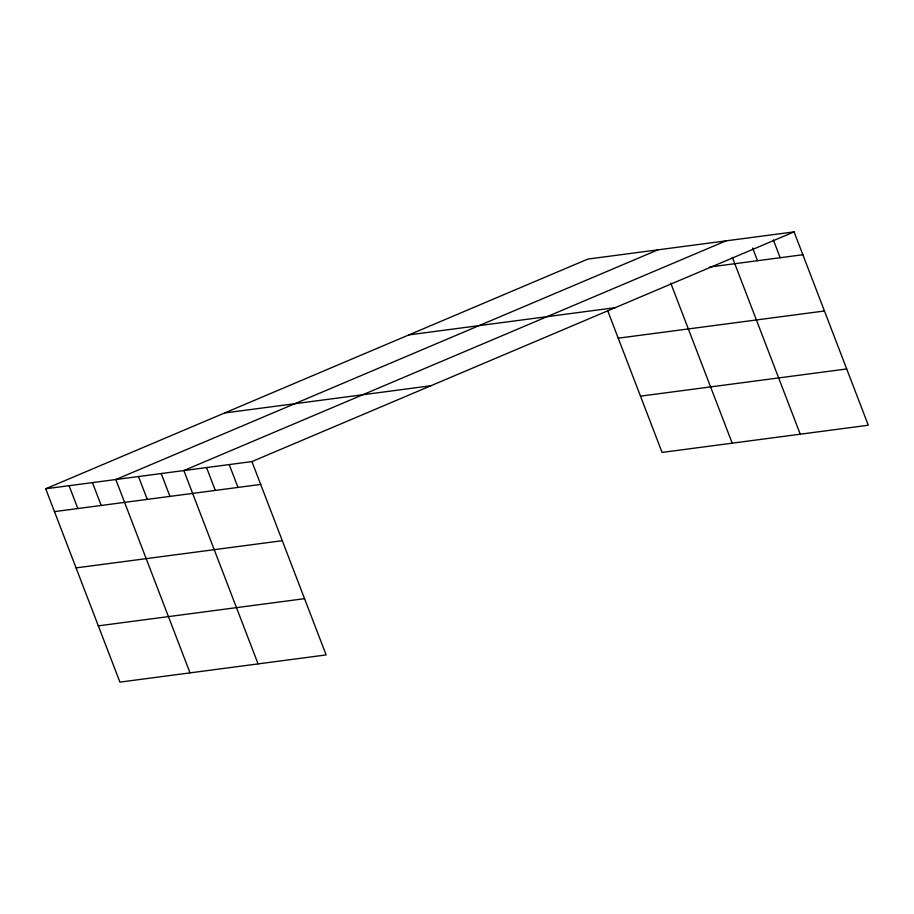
<?xml version="1.0" encoding="UTF-8"?>
<svg xmlns="http://www.w3.org/2000/svg" width="914" height="914" viewBox="0 0 914 914"><rect width="100%" height="100%" fill="white"/><g stroke="black" fill="none" stroke-linecap="round" stroke-linejoin="round"><path stroke-width="1.37" d="M45.7 488.773L251.921 461.581L326.138 654.927L119.917 682.118L45.7 488.773L587.862 259.073L794.083 231.882L868.3 425.227L662.079 452.419L607.684 310.703M657.977 249.83L115.815 479.53L190.032 672.875M726.024 240.85L183.863 470.55L258.079 663.907M251.921 461.581L794.083 231.882M709.447 267.048L802.858 254.732M408.946 334.878L615.168 307.675M618.23 338.18L824.451 310.988M224.615 412.968L430.825 385.777M640.486 396.15L846.707 368.959M54.474 511.623L260.684 484.431M76.068 567.891L282.289 540.7M98.324 625.861L304.533 598.67M773.347 239.948L780.168 257.714M752.61 248.014L757.489 260.707M732.365 257.36L800.253 434.196M670.762 283.146L732.194 443.176M229.231 464.575L238.006 487.425M206.553 467.568L215.316 490.418M161.184 473.543L169.958 496.393M138.494 476.537L147.268 499.387M92.44 482.615L101.214 505.465M69.076 485.688L77.839 508.55"/></g></svg>
